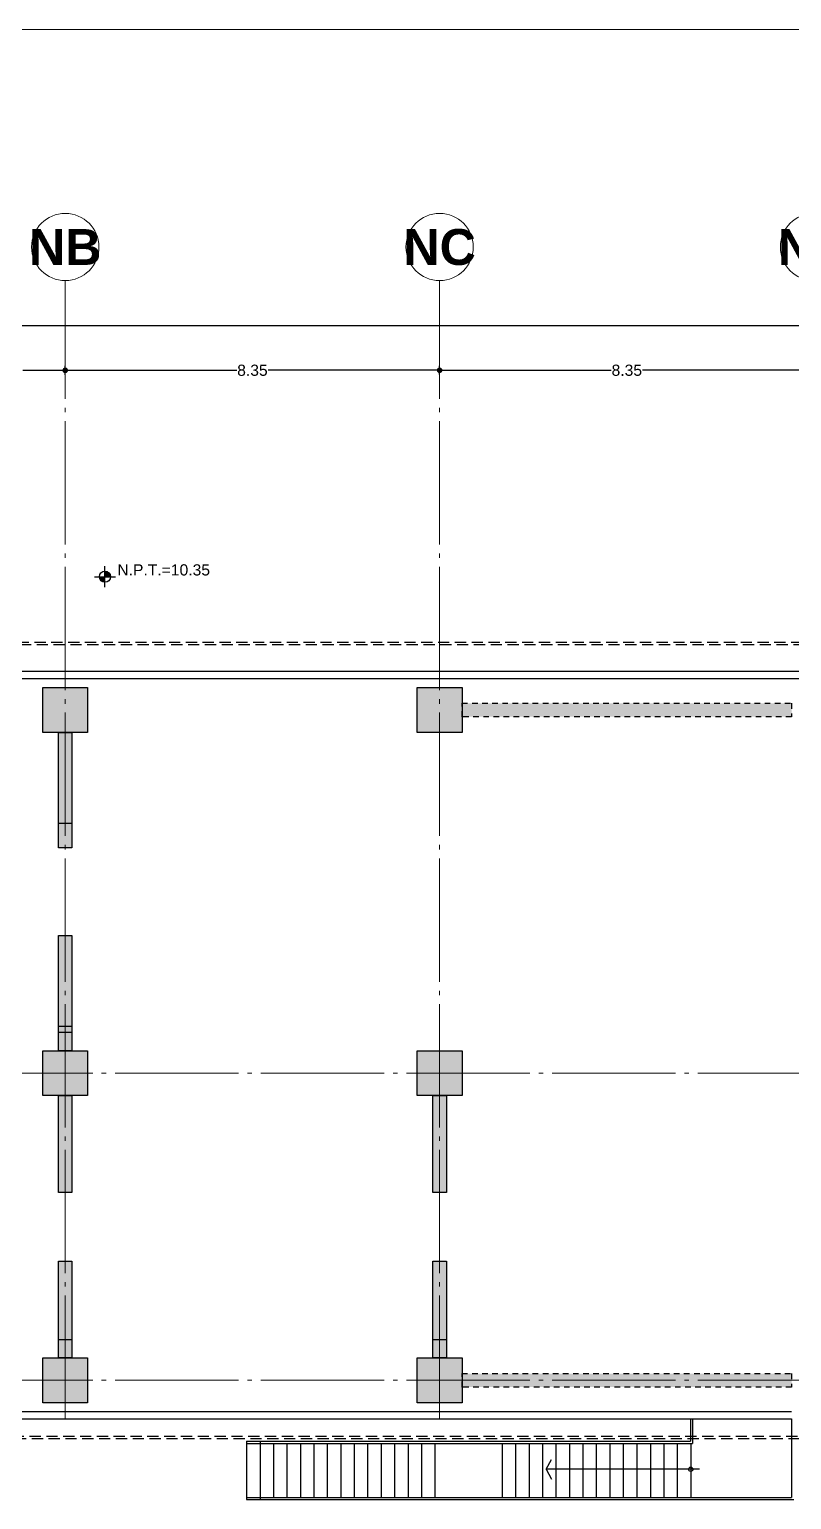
# Model space of a CAD drawing. Header units: metres. Extents: x -22.5 to 67.5, y 0 to 64.7.
# Drawn here: x -4.11 to 12.89, y 31.37 to 64.15 of the extents above; entities that cross this region are included whole.
import ezdxf
from ezdxf.enums import TextEntityAlignment as Align

# ---------------------------------------------------------------- set-up
doc = ezdxf.new("R2010")
doc.units = ezdxf.units.M
for name, pattern in [('EJES630', [6.3, 5.5, -0.4, 0, -0.4]), ('XREF PB NEURO-ONCOLOGIA$0$DASHED2', [0.375, 0.25, -0.125]), ('XREF PB NEURO-ONCOLOGIA$0$HIDDEN2', [0.1875, 0.125, -0.0625])]:
    doc.linetypes.add(name, pattern=pattern)
for name, color, linetype in [('COTAS EJES', 8, 'Continuous'), ('EJES BOLAS', 11, 'Continuous'), ('EJES TEXTOS', 3, 'Continuous'), ('NIVELES', 9, 'Continuous'), ('XREF PB NEURO-ONCOLOGIA$0$-CG-M-WALL', 7, 'Continuous'), ('XREF PB NEURO-ONCOLOGIA$0$COLUMNAS', 6, 'Continuous'), ('XREF PB NEURO-ONCOLOGIA$0$CONTRAVENTEOS', 6, 'XREF PB NEURO-ONCOLOGIA$0$HIDDEN2'), ('XREF PB NEURO-ONCOLOGIA$0$ELEVADOR Y ESC', 251, 'Continuous'), ('XREF PB NEURO-ONCOLOGIA$0$HATCH', 251, 'Continuous'), ('XREF PB NEURO-ONCOLOGIA$0$LAMINA MULTIPERFORADA', 9, 'Continuous'), ('XREF PB NEURO-ONCOLOGIA$0$NOVIDESA', 11, 'Continuous')]:
    doc.layers.add(name, color=color, linetype=linetype)
doc.layers.add('EJES', color=11, linetype='EJES630', lineweight=0)
doc.layers.add('XREF PIE 1.100$0$G-ANNO-TTLB', color=7, linetype='Continuous', lineweight=9)
doc.styles.add('COTAS', font='arial.ttf')
doc.styles.add('EJES', font='arialbd.ttf', dxfattribs={"height": 0.8})
doc.styles.add('NIVELES', font='arial.ttf', dxfattribs={"height": 0.25})
doc.dimstyles.new('100 EJES', dxfattribs={"dimtxt": 0.25, "dimasz": 0.125, "dimexe": 0.1, "dimexo": 0.1, "dimgap": 0.025, "dimtad": 0, "dimtih": 1, "dimtoh": 1, "dimzin": 1, "dimdsep": 46, "dimtxsty": 'COTAS', "dimblk": 'DOT', "dimcen": 0.1, "dimclrd": 256, "dimclre": 256, "dimclrt": 7, "dimadec": 0, "dimazin": 1, "dimtfac": 1, "dimtofl": 0, "dimtmove": 2, "dimatfit": 3, "dimfxl": 1, "dimtolj": 1, "dimtzin": 1, "dimlwd": 25, "dimlwe": -1, "dimarcsym": 0})
pattern_1 = [(0, (0, 0), (0, 6.985), [5.08, -1.905]), (90, (0, 0), (-6.985, 4e-16), [5.08, -1.905])]
pattern_2 = [(0, (6.85, -6e-12), (0, 6.985), [5.08, -1.905]), (90, (6.85, -6e-12), (-6.985, 4e-16), [5.08, -1.905])]
pattern_3 = [(0, (0, -8.35), (0, 6.985), [5.08, -1.905]), (90, (0, -8.35), (-6.985, 4e-16), [5.08, -1.905])]

# ---------------------------------------------------------------- blocks, each defined once
blk = doc.blocks.new('XREF PIE 1.100$0$ZUM-TB-XX-PP_PIE DE PLANO - ZUM_TB_PP_XX__PIE DE PLANO 90x60cm-1443826-PLANTA BAJA GENERAL')
at = {"layer": 'XREF PIE 1.100$0$G-ANNO-TTLB', "lineweight": 20}
blk.add_line((0.3018, 0.595), (-0.4632, 0.595), dxfattribs=at)
blk = doc.blocks.new('XREF PB NEURO-ONCOLOGIA$0$C-1')
at = {"layer": 'XREF PB NEURO-ONCOLOGIA$0$-CG-M-WALL', "true_color": 0x636466}
h = blk.add_hatch(color=251, dxfattribs=at)
h.dxf.hatch_style = 1
h.paths.add_polyline_path([(-0.5, -0.5), (-0.5, 0.5), (0.5, 0.5), (0.5, -0.5)])
blk.add_lwpolyline([(-0.5, -0.5), (-0.5, 0.5), (0.5, 0.5), (0.5, -0.5)], close=True)
blk = doc.blocks.new('XREF PB NEURO-ONCOLOGIA')
at = {"layer": 'XREF PB NEURO-ONCOLOGIA$0$HATCH'}
h = blk.add_hatch(dxfattribs=at)
h.set_pattern_fill('ANGLE', color=256)
h.set_pattern_definition(pattern_1)
h.paths.add_polyline_path([(1.052, 48.726), (3.209, 48.726), (3.209, 48.426), (1.052, 48.426)])
h = blk.add_hatch(color=256, dxfattribs=at)
h.dxf.hatch_style = 1
h.paths.add_polyline_path([(1.052, 48.726), (3.209, 48.726), (3.209, 48.426), (1.052, 48.426)])
h = blk.add_hatch(dxfattribs=at)
h.set_pattern_fill('ANGLE', color=256)
h.set_pattern_definition(pattern_1)
h.paths.add_polyline_path([(4.744, 48.726), (6.902, 48.726), (6.902, 48.426), (4.744, 48.426)])
h = blk.add_hatch(color=256, dxfattribs=at)
h.dxf.hatch_style = 1
h.paths.add_polyline_path([(4.744, 48.726), (6.902, 48.726), (6.902, 48.426), (4.744, 48.426)])
h = blk.add_hatch(dxfattribs=at)
h.set_pattern_fill('ANGLE', color=256)
h.set_pattern_definition(pattern_2)
h.paths.add_polyline_path([(7.902, 48.726), (10.059, 48.726), (10.059, 48.426), (7.902, 48.426)])
h = blk.add_hatch(dxfattribs=at)
h.set_pattern_fill('ANGLE', color=256)
h.set_pattern_definition(pattern_2)
h.paths.add_polyline_path([(7.902, 48.726), (10.059, 48.726), (10.059, 48.426), (7.902, 48.426)])
h = blk.add_hatch(dxfattribs=at)
h.set_pattern_fill('ANGLE', color=256)
h.set_pattern_definition(pattern_1)
h.paths.add_polyline_path([(7.902, 48.726), (10.475, 48.726), (10.475, 48.426), (7.902, 48.426)])
h = blk.add_hatch(color=256, dxfattribs=at)
h.dxf.hatch_style = 1
h.paths.add_polyline_path([(7.902, 48.726), (10.475, 48.726), (10.475, 48.426), (7.902, 48.426)])
h.paths.add_polyline_path([(12.428, 48.726), (15.002, 48.726), (15.002, 48.426), (12.428, 48.426)])
h = blk.add_hatch(dxfattribs=at)
h.set_pattern_fill('ANGLE', color=256)
h.set_pattern_definition([(0, (4.526, 7e-15), (0, 6.985), [5.08, -1.905]), (90, (4.526, 7e-15), (-6.985, 4e-16), [5.08, -1.905])])
h.paths.add_polyline_path([(12.428, 48.726), (14.585, 48.726), (14.585, 48.426), (12.428, 48.426)])
h = blk.add_hatch(dxfattribs=at)
h.set_pattern_fill('ANGLE', color=256)
h.set_pattern_definition(pattern_1)
h.paths.add_polyline_path([(12.428, 48.726), (15.002, 48.726), (15.002, 48.426), (12.428, 48.426)])
h = blk.add_hatch(dxfattribs=at)
h.set_pattern_fill('ANGLE', color=256)
h.set_pattern_definition(pattern_3)
h.paths.add_polyline_path([(1.052, 40.376), (3.209, 40.376), (3.209, 40.076), (1.052, 40.076)])
h = blk.add_hatch(dxfattribs=at)
h.set_pattern_fill('ANGLE', color=256)
h.set_pattern_definition(pattern_1)
h.paths.add_polyline_path([(1.052, 40.376), (3.209, 40.376), (3.209, 40.076), (1.052, 40.076)])
h = blk.add_hatch(color=256, dxfattribs=at)
h.dxf.hatch_style = 1
h.paths.add_polyline_path([(1.052, 40.376), (3.209, 40.376), (3.209, 40.076), (1.052, 40.076)])
h.paths.add_polyline_path([(4.744, 40.376), (6.902, 40.376), (6.902, 40.076), (4.744, 40.076)])
h = blk.add_hatch(dxfattribs=at)
h.set_pattern_fill('ANGLE', color=256)
h.set_pattern_definition(pattern_3)
h.paths.add_polyline_path([(4.744, 40.376), (6.902, 40.376), (6.902, 40.076), (4.744, 40.076)])
h = blk.add_hatch(dxfattribs=at)
h.set_pattern_fill('ANGLE', color=256)
h.set_pattern_definition(pattern_1)
h.paths.add_polyline_path([(4.744, 40.376), (6.902, 40.376), (6.902, 40.076), (4.744, 40.076)])
h = blk.add_hatch(color=256, dxfattribs=at)
h.dxf.hatch_style = 1
h.paths.add_polyline_path([(0.702, 39.726), (0.702, 32.376), (0.402, 32.376), (0.402, 39.726)])
h = blk.add_hatch(color=256, dxfattribs=at)
h.dxf.hatch_style = 1
h.paths.add_polyline_path([(15.652, 39.726), (15.652, 32.376), (15.352, 32.376), (15.352, 39.726)])
at = {"layer": 'XREF PB NEURO-ONCOLOGIA$0$COLUMNAS', "elevation": 0}
for points in [[(1.052, 48.726), (3.209, 48.726), (3.209, 48.426), (1.052, 48.426)], [(7.902, 48.726), (10.475, 48.726), (10.475, 48.426), (7.902, 48.426)], [(1.052, 40.376), (3.209, 40.376), (3.209, 40.076), (1.052, 40.076)], [(4.744, 40.376), (6.902, 40.376), (6.902, 40.076), (4.744, 40.076)]]:
    blk.add_lwpolyline(points, close=True, dxfattribs=at)
at = {"layer": 'XREF PB NEURO-ONCOLOGIA$0$COLUMNAS'}
for points in [[(4.744, 48.726), (6.902, 48.726), (6.902, 48.426), (4.744, 48.426)], [(12.428, 48.726), (15.002, 48.726), (15.002, 48.426), (12.428, 48.426)]]:
    blk.add_lwpolyline(points, close=True, dxfattribs=at)
at = {"layer": 'XREF PB NEURO-ONCOLOGIA$0$CONTRAVENTEOS', "color": 3, "elevation": 0}
for points in [[(0.702, 39.726), (0.702, 32.376), (0.402, 32.376), (0.402, 39.726)], [(15.652, 39.726), (15.652, 32.376), (15.352, 32.376), (15.352, 39.726)]]:
    blk.add_lwpolyline(points, close=True, dxfattribs=at)
at = {"layer": 'XREF PB NEURO-ONCOLOGIA$0$ELEVADOR Y ESC'}
for p, q in [((-2.108, 44.531, 0), (-2.108, 32.326, 0)), ((-0.808, 44.531, 0), (-2.108, 44.531, 0)), ((-2.058, 44.531, 0), (-2.058, 32.376, 0)), ((-0.858, 44.531, 0), (-0.858, 34.584, 0)), ((-0.808, 44.531, 0), (-0.808, 34.634, 0)), ((-0.808, 44.231, 0), (-2.108, 44.231, 0)), ((-0.858, 43.931, 0), (-2.058, 43.931, 0)), ((-0.858, 43.631, 0), (-2.058, 43.631, 0)), ((-0.858, 43.331, 0), (-2.058, 43.331, 0)), ((-0.858, 43.031, 0), (-2.058, 43.031, 0)), ((-0.858, 42.731, 0), (-2.058, 42.731, 0)), ((-0.858, 42.431, 0), (-2.058, 42.431, 0)), ((-0.858, 42.131, 0), (-2.058, 42.131, 0)), ((-0.858, 41.831, 0), (-2.058, 41.831, 0)), ((-0.858, 41.531, 0), (-2.058, 41.531, 0)), ((-0.858, 41.231, 0), (-2.058, 41.231, 0)), ((-0.858, 40.931, 0), (-2.058, 40.931, 0)), ((-0.858, 40.631, 0), (-2.058, 40.631, 0)), ((-0.858, 40.331, 0), (-2.058, 40.331, 0)), ((-0.858, 38.831, 0), (-2.058, 38.831, 0)), ((-0.858, 38.531, 0), (-2.058, 38.531, 0)), ((-0.858, 38.231, 0), (-2.058, 38.231, 0)), ((-0.858, 37.931, 0), (-2.058, 37.931, 0)), ((-1.433, 37.853, 0), (-1.65, 37.729, 0)), ((-1.433, 34.431, 0), (-1.433, 37.853, 0)), ((-1.433, 37.853, 0), (-1.217, 37.729, 0)), ((-0.858, 37.631, 0), (-2.058, 37.631, 0)), ((-0.858, 37.331, 0), (-2.058, 37.331, 0)), ((-0.858, 37.031, 0), (-2.058, 37.031, 0)), ((-0.858, 36.731, 0), (-2.058, 36.731, 0)), ((-0.858, 36.431, 0), (-2.058, 36.431, 0)), ((-0.858, 36.131, 0), (-2.058, 36.131, 0)), ((-0.858, 35.831, 0), (-2.058, 35.831, 0)), ((-0.858, 35.526, 0), (-2.058, 35.526, 0)), ((-0.858, 35.226, 0), (-2.058, 35.226, 0)), ((-0.858, 34.926, 0), (-2.058, 34.926, 0)), ((-0.858, 34.626, 0), (-2.058, 34.626, 0)), ((-0.308, 34.584, 0), (-0.858, 34.584, 0)), ((-0.308, 34.634, 0), (-0.808, 34.634, 0)), ((-0.308, 32.376, 0), (-2.058, 32.376, 0))]:
    blk.add_line(p, q, dxfattribs=at)
blk.add_circle((-1.433, 34.625, 0), 0.0484, dxfattribs=at)
at = {"layer": 'XREF PB NEURO-ONCOLOGIA$0$LAMINA MULTIPERFORADA', "linetype": 'XREF PB NEURO-ONCOLOGIA$0$DASHED2', "elevation": 0}
for points in [[(-0.751, 60.886), (17.014, 60.886), (17.014, 26.926), (22.312, 26.926), (22.312, -3.054), (-0.751, -3.054)], [(-0.701, 60.836), (16.964, 60.836), (16.964, 26.876), (22.262, 26.876), (22.262, -3.004), (-0.701, -3.004)]]:
    blk.add_lwpolyline(points, close=True, dxfattribs=at)
at = {"layer": 'XREF PB NEURO-ONCOLOGIA$0$NOVIDESA', "elevation": 0}
for points in [[(16.362, 26.226), (16.362, 60.236), (-0.308, 60.236), (-0.308, 32.376)], [(-0.148, 32.376), (-0.148, 60.076), (16.202, 60.076), (16.202, 26.066)]]:
    blk.add_lwpolyline(points, dxfattribs=at)
at = {"layer": 'XREF PB NEURO-ONCOLOGIA$0$COLUMNAS'}
for p in [(0.552, 48.576, 0), (7.402, 48.576, 0), (15.502, 48.576, 0), (0.552, 40.226, 0), (7.402, 40.226, 0), (15.502, 40.226, 0)]:
    blk.add_blockref('XREF PB NEURO-ONCOLOGIA$0$C-1', p, dxfattribs=at)
blk = doc.blocks.new('EJE')
at = {"linetype": 'Continuous', "lineweight": 5}
blk.add_circle((0, 0), 0.75, dxfattribs=at)
at = {"layer": 'EJES TEXTOS', "style": 'EJES'}
blk.add_attdef('EJE', text='', height=0.8, dxfattribs=at).set_placement((0, 0), align=Align.MIDDLE_CENTER)
blk = doc.blocks.new('_DOT')
at = {"color": 0, "linetype": 'ByBlock', "lineweight": -2}
blk.add_line((-0.5, 0), (-1, 0), dxfattribs=at)
at = {"color": 0, "linetype": 'ByBlock', "lineweight": -2, "const_width": 0.5}
blk.add_lwpolyline([(-0.25, 0, 1), (0.25, 0, 1)], format="xyb", close=True, dxfattribs=at)
blk = doc.blocks.new('*D28')
at = {"layer": 'COTAS EJES', "transparency": 16777216}
for p, q in [((5.037, 56.453), (5.037, 56.65)), ((13.387, 56.453), (13.387, 56.65))]:
    blk.add_line(p, q, dxfattribs=at)
at = {"layer": 'COTAS EJES', "lineweight": 25, "transparency": 16777216}
for p, q in [((5.162, 56.55), (8.861, 56.55)), ((13.262, 56.55), (9.563, 56.55))]:
    blk.add_line(p, q, dxfattribs=at)
at = {"layer": 'COTAS EJES', "lineweight": 25, "transparency": 16777216, "xscale": 0.125, "yscale": 0.125, "zscale": 0.125, "rotation": 180}
blk.add_blockref('_DOT', (5.037, 56.55), dxfattribs=at)
at = {"layer": 'COTAS EJES', "lineweight": 25, "transparency": 16777216, "xscale": 0.125, "yscale": 0.125, "zscale": 0.125}
blk.add_blockref('_DOT', (13.387, 56.55), dxfattribs=at)
at = {"layer": 'COTAS EJES', "color": 7, "transparency": 16777216, "insert": (9.212, 56.55), "char_height": 0.25, "attachment_point": 5, "style": 'COTAS'}
blk.add_mtext('\\A1;8.35', dxfattribs=at)
blk = doc.blocks.new('NPT')
h = blk.add_hatch(color=256)
h.paths.add_polyline_path([(0, 0.124), (0, 0), (0.124, 0, 0.414214)])
h.paths.add_polyline_path([(0, 0), (-0.124, 0, 0.414214), (0, -0.124)])
for p, q in [((-0.233, 0), (0.233, 0)), ((0, -0.233), (0, 0.233))]:
    blk.add_line(p, q)
blk.add_circle((0, 0), 0.124)
at = {"style": 'NIVELES'}
for p in [(0.278, 0.028), (0.278, -0.288)]:
    blk.add_attdef('NIVEL', p, '', height=0.25, dxfattribs=at)
blk = doc.blocks.new('*D34')
at = {"layer": 'COTAS EJES', "transparency": 16777216}
for p, q in [((-3.313, 56.453), (-3.313, 56.65)), ((5.037, 56.453), (5.037, 56.65))]:
    blk.add_line(p, q, dxfattribs=at)
at = {"layer": 'COTAS EJES', "lineweight": 25, "transparency": 16777216}
for p, q in [((-3.188, 56.55), (0.511, 56.55)), ((4.912, 56.55), (1.213, 56.55))]:
    blk.add_line(p, q, dxfattribs=at)
at = {"layer": 'COTAS EJES', "lineweight": 25, "transparency": 16777216, "xscale": 0.125, "yscale": 0.125, "zscale": 0.125, "rotation": 180}
blk.add_blockref('_DOT', (-3.313, 56.55), dxfattribs=at)
at = {"layer": 'COTAS EJES', "lineweight": 25, "transparency": 16777216, "xscale": 0.125, "yscale": 0.125, "zscale": 0.125}
blk.add_blockref('_DOT', (5.037, 56.55), dxfattribs=at)
at = {"layer": 'COTAS EJES', "color": 7, "transparency": 16777216, "insert": (0.862, 56.55), "char_height": 0.25, "attachment_point": 5, "style": 'COTAS'}
blk.add_mtext('\\A1;8.35', dxfattribs=at)
blk = doc.blocks.new('*D42')
at = {"layer": 'COTAS EJES', "transparency": 16777216}
for p, q in [((-5.913, 56.452), (-5.913, 56.648)), ((-3.313, 56.452), (-3.313, 56.648))]:
    blk.add_line(p, q, dxfattribs=at)
at = {"layer": 'COTAS EJES', "lineweight": 25, "transparency": 16777216}
for p, q in [((-5.788, 56.548), (-4.964, 56.548)), ((-3.438, 56.548), (-4.261, 56.548))]:
    blk.add_line(p, q, dxfattribs=at)
at = {"layer": 'COTAS EJES', "lineweight": 25, "transparency": 16777216, "xscale": 0.125, "yscale": 0.125, "zscale": 0.125, "rotation": 180}
blk.add_blockref('_DOT', (-5.913, 56.548), dxfattribs=at)
at = {"layer": 'COTAS EJES', "lineweight": 25, "transparency": 16777216, "xscale": 0.125, "yscale": 0.125, "zscale": 0.125}
blk.add_blockref('_DOT', (-3.313, 56.548), dxfattribs=at)
at = {"layer": 'COTAS EJES', "color": 7, "transparency": 16777216, "insert": (-4.613, 56.548), "char_height": 0.25, "attachment_point": 5, "style": 'COTAS'}
blk.add_mtext('\\A1;2.60', dxfattribs=at)
blk = doc.blocks.new('*D43')
at = {"layer": 'COTAS EJES', "transparency": 16777216}
for p, q in [((-5.913, 57.453), (-5.913, 57.65)), ((46.807, 57.419), (46.807, 57.65))]:
    blk.add_line(p, q, dxfattribs=at)
at = {"layer": 'COTAS EJES', "lineweight": 25, "transparency": 16777216}
for p, q in [((-5.788, 57.55), (20.002, 57.55)), ((46.682, 57.55), (20.893, 57.55))]:
    blk.add_line(p, q, dxfattribs=at)
at = {"layer": 'COTAS EJES', "lineweight": 25, "transparency": 16777216, "xscale": 0.125, "yscale": 0.125, "zscale": 0.125, "rotation": 180}
blk.add_blockref('_DOT', (-5.913, 57.55), dxfattribs=at)
at = {"layer": 'COTAS EJES', "lineweight": 25, "transparency": 16777216, "xscale": 0.125, "yscale": 0.125, "zscale": 0.125}
blk.add_blockref('_DOT', (46.807, 57.55), dxfattribs=at)
at = {"layer": 'COTAS EJES', "color": 7, "transparency": 16777216, "insert": (20.447, 57.55), "char_height": 0.25, "attachment_point": 5, "style": 'COTAS'}
blk.add_mtext('\\A1;52.72', dxfattribs=at)

msp = doc.modelspace()

# ---------------------------------------------------------------- block references
at = {"layer": 'XREF PIE 1.100$0$G-ANNO-TTLB', "xscale": 100.0000000000004, "yscale": 100.0000000000004, "zscale": 100.0000000000004}
msp.add_blockref('XREF PIE 1.100$0$ZUM-TB-XX-PP_PIE DE PLANO - ZUM_TB_PP_XX__PIE DE PLANO 90x60cm-1443826-PLANTA BAJA GENERAL', (24.352, 4.653), dxfattribs=at)

# ---------------------------------------------------------------- next in the draw order: block references
at = {"rotation": 90}
msp.add_blockref('XREF PB NEURO-ONCOLOGIA', (45.263, 33.473), dxfattribs=at)

# ---------------------------------------------------------------- next in the draw order: linework, layer by layer
at = {"layer": 'EJES', "ltscale": 0.5}
for p, q in [((-3.313, 33.165, 0), (-3.313, 58.55, 0)), ((5.037, 33.165, 0), (5.037, 58.55, 0)), ((-5.451, 40.875, 0), (53.012, 40.875, 0)), ((-5.451, 34.025, 0), (53.012, 34.025, 0))]:
    msp.add_line(p, q, dxfattribs=at)

# ---------------------------------------------------------------- next in the draw order: block references
at = {"layer": 'EJES BOLAS'}
for p, values in [((-3.313, 59.3, 0), {'EJE': 'NB'}), ((5.037, 59.3, 0), {'EJE': 'NC'}), ((13.387, 59.3, 0), {'EJE': 'ND'})]:
    msp.add_blockref('EJE', p, dxfattribs=at).add_auto_attribs(values)
at = {"layer": 'NIVELES'}
ref = msp.add_blockref('NPT', (-2.428, 51.946), dxfattribs=at)
ref.add_attrib('NIVEL', 'N.P.T.=10.35', (-2.151, 51.974), dxfattribs={"layer": '0', "height": 0.25, "style": 'NIVELES'})

# ---------------------------------------------------------------- next in the draw order: dimensions: what is measured, and where the dimension line sits
at = {"layer": 'COTAS EJES'}
for base, p1, p2, picture, middle in [((46.807, 57.55, -0.001), (-5.913, 57.353, 0), (46.807, 57.319, 0), '*D43', (20.447, 57.55, -0.001)), ((-3.313, 56.548, 0), (-5.913, 56.352, 0), (-3.313, 56.352, 0), '*D42', (-4.613, 56.548, 0)), ((5.037, 56.55), (-3.313, 56.353, 0), (5.037, 56.353, 0), '*D34', (0.862, 56.55)), ((13.387, 56.55), (5.037, 56.353, 0), (13.387, 56.353, 0), '*D28', (9.212, 56.55))]:
    dim = msp.add_linear_dim(base=base, p1=p1, p2=p2, dimstyle='100 EJES', dxfattribs=at)
    dim.commit()
    dim.dimension.update_dxf_attribs({"geometry": picture, "text_midpoint": middle})

doc.saveas('drawing.dxf')
